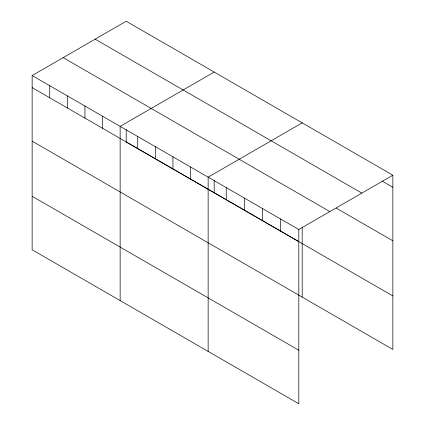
<?xml version="1.0" encoding="UTF-8"?>
<svg xmlns="http://www.w3.org/2000/svg" width="425" height="425" viewBox="0 0 425 425"><rect width="100%" height="100%" fill="white"/><g stroke="black" fill="none" stroke-linecap="round" stroke-linejoin="round"><path stroke-width="0.64" d="M32.146 75.549L298.807 229.505L298.807 403.75L32.146 249.794L32.146 75.549L126.193 21.25L392.854 175.206L392.854 349.451L32.146 141.148M214.189 72.053L120.142 126.353L120.142 300.597M302.191 122.862L208.144 177.161L208.144 351.406M298.807 229.505L392.854 175.206M382.091 181.077L392.854 187.292M95.157 39.169L361.818 193.125M336.191 208.091L392.854 240.805M63.182 57.63L329.842 211.586M32.146 87.635L298.807 241.591M392.854 295.938L126.193 141.982L126.193 129.513M32.146 196.281L298.807 350.237M302.191 227.184L302.191 297.107M280.675 219.034L280.675 231.12M262.538 208.569L262.538 220.649M244.407 198.098L244.407 210.184M226.275 187.627L226.275 199.713M214.189 180.317L214.189 192.785M190.543 166.998L190.543 179.084M172.943 156.836L172.943 168.922M155.343 146.678L155.343 158.759M137.742 136.515L137.742 148.601M102.542 116.195L102.542 128.276M84.942 106.032L84.942 118.118M67.341 95.869L67.341 107.955M49.746 85.712L49.746 97.793"/></g></svg>
